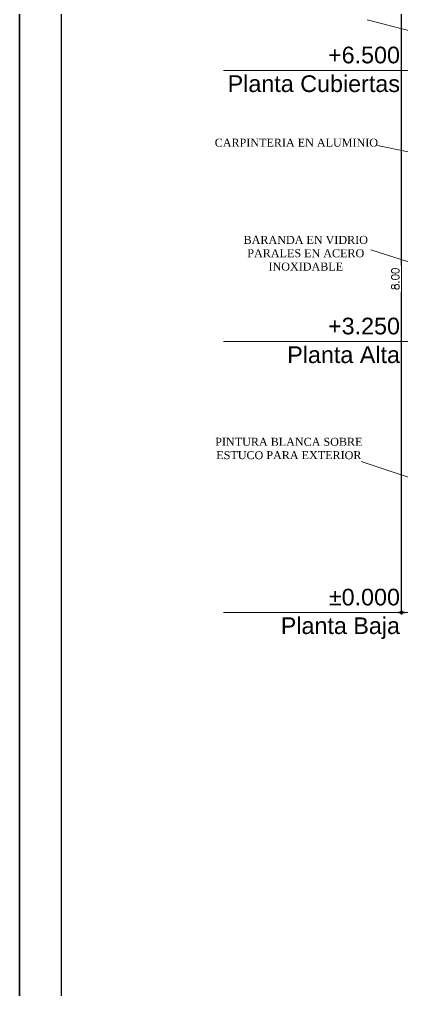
# Model space of a CAD drawing. Header units: metres. Extents: x -50 to 76, y -61 to 14.
# Drawn here: x -50.44 to -45.85, y -43.33 to -31.69 of the extents above; entities that cross this region are included whole.
import ezdxf

# ---------------------------------------------------------------- set-up
doc = ezdxf.new("R2010")
doc.units = ezdxf.units.M
doc.header["$MEASUREMENT"] = 0
for name, color, linetype, lineweight in [('0_Pluma_Nº__1', 153, 'Continuous', 13), ('1 NIVELES', 145, 'Continuous', 18), ('COTAS', 251, 'Continuous', 35)]:
    doc.layers.add(name, color=color, linetype=linetype, lineweight=lineweight)
doc.layers.add('TEXT', color=4, linetype='Continuous')
doc.styles.add('ARIAL', font='CENTURY.TTF')
doc.styles.add('cotas', font='romans.shx')
doc.styles.add('Estilo_Generado_1', font='arial.ttf')
doc.dimstyles.new('COT-50', dxfattribs={"dimscale": 0.5, "dimtxt": 0.18, "dimasz": 0.05, "dimexe": 0.08, "dimexo": 0.1, "dimgap": 0.06, "dimtad": 1, "dimzin": 4, "dimdsep": 46, "dimtxsty": 'cotas', "dimblk1": 'COTA', "dimblk2": 'COTA', "dimsah": 1, "dimcen": 0.09, "dimse1": 1, "dimse2": 1, "dimclrd": 256, "dimclre": 253, "dimclrt": 14, "dimadec": 0, "dimazin": 0, "dimtfac": 1, "dimtix": 1, "dimtmove": 0, "dimatfit": 3, "dimldrblk": 'COTA', "dimfxl": 1, "dimtfill": 1, "dimtfillclr": 256, "dimtolj": 1, "dimtzin": 12, "dimarcsym": 0})

# ---------------------------------------------------------------- blocks, each defined once
blk = doc.blocks.new('FORMATO')
for p, q in [((-116.387, -41.272), (-116.387, -6.272)), ((-116.387, -6.272), (-116.387, -41.272)), ((-116.387, -6.272), (-116.387, -41.272)), ((-115.887, -6.772), (-115.887, -40.772))]:
    blk.add_line(p, q)
blk = doc.blocks.new('COTA')
for p, q in [((-1, 0), (1, 0)), ((0, 1.5), (0, -1.5))]:
    blk.add_line(p, q)
blk.add_circle((0, 0), 0.5)
blk = doc.blocks.new('*D674')
at = {"layer": 'COTAS', "lineweight": -2, "transparency": 16777216}
blk.add_line((-45.863, -38.771), (-45.863, -30.821), dxfattribs=at)
at = {"layer": 'Defpoints', "color": 0, "transparency": 16777216}
for p in [(-45.863, -30.796), (-42.077, -30.796), (-45.482, -38.796)]:
    blk.add_point(p, dxfattribs=at)
at = {"layer": 'COTAS', "lineweight": -2, "transparency": 16777216, "xscale": 0.025, "yscale": 0.025, "zscale": 0.025}
for p, rotation in [((-45.863, -30.796), 90), ((-45.863, -38.796), 270)]:
    blk.add_blockref('COTA', p, dxfattribs=dict(at, rotation=rotation))
at = {"layer": 'COTAS', "color": 14, "transparency": 16777216, "insert": (-45.938, -34.796), "char_height": 0.09, "attachment_point": 5, "rotation": 90, "style": 'cotas', "bg_fill": 3, "box_fill_scale": 1.25, "bg_fill_color": 256, "bg_fill_true_color": 13158600, "bg_fill_transparency": 0}
blk.add_mtext('\\A1;8.00', dxfattribs=at)

msp = doc.modelspace()

# ---------------------------------------------------------------- linework, layer by layer
at = {"layer": '0_Pluma_Nº__1', "color": 7, "linetype": 'Continuous', "lineweight": 13}
for p, q in [((-45.482, -32.296), (-45.882, -32.296)), ((-45.482, -35.546), (-45.882, -35.546)), ((-45.482, -38.796), (-45.882, -38.796))]:
    msp.add_line(p, q, dxfattribs=at)
at = {"layer": '1 NIVELES'}
for p, q in [((-47.998, -32.296), (-45.882, -32.296)), ((-47.998, -35.546), (-45.882, -35.546)), ((-47.998, -38.796), (-45.882, -38.796))]:
    msp.add_line(p, q, dxfattribs=at)

# ---------------------------------------------------------------- block references
msp.add_blockref('FORMATO', (65.943, -19.558))

# ---------------------------------------------------------------- texts
at = {"layer": '1 NIVELES', "char_height": 0.2, "attachment_point": 3, "style": 'Estilo_Generado_1'}
for s, insert, line_spacing_factor in [('\\A1;\\pxqr,t0;+6.500\\PPlanta Cubiertas', (-45.882, -32.012), 1.032047), ('\\A1;\\pxqr,t0;+3.250\\PPlanta Alta', (-45.882, -35.262), 1.032047), ('\\A1;\\pxqr,t0;±0.000\\PPlanta Baja', (-45.882, -38.512), 1.029116)]:
    msp.add_mtext(s, dxfattribs=dict(at, insert=insert, line_spacing_factor=line_spacing_factor))
at = {"layer": 'TEXT', "char_height": 0.096, "attachment_point": 2, "style": 'ARIAL'}
for s, insert, width in [(' CARPINTERIA EN ALUMINIO', (-47.142, -33.115), 2.05208), ('BARANDA EN VIDRIO PARALES EN ACERO INOXIDABLE', (-47.011, -34.281), 2.05208), ('PINTURA BLANCA SOBRE ESTUCO PARA EXTERIOR', (-47.214, -36.702), 2.1846)]:
    msp.add_mtext(s, dxfattribs=dict(at, insert=insert, width=width))

# ---------------------------------------------------------------- next in the draw order: dimensions: what is measured, and where the dimension line sits
at = {"layer": 'COTAS'}
dim = msp.add_linear_dim(base=(-45.863, -30.796), p1=(-45.482, -38.796), p2=(-42.077, -30.796), angle=90, dimstyle='COT-50', dxfattribs=at)
dim.commit()
dim.dimension.update_dxf_attribs({"geometry": '*D674', "text_midpoint": (-45.938, -34.796)})

# ---------------------------------------------------------------- next in the draw order: linework, layer by layer
at = {"layer": '1 NIVELES'}
for p, q in [((-46.274, -31.69), (-43.48, -32.416)), ((-46.151, -33.199), (-43.098, -33.828)), ((-46.233, -34.45), (-43.826, -35.21)), ((-46.347, -36.985), (-44.644, -37.555))]:
    msp.add_line(p, q, dxfattribs=at)

doc.saveas('drawing.dxf')
